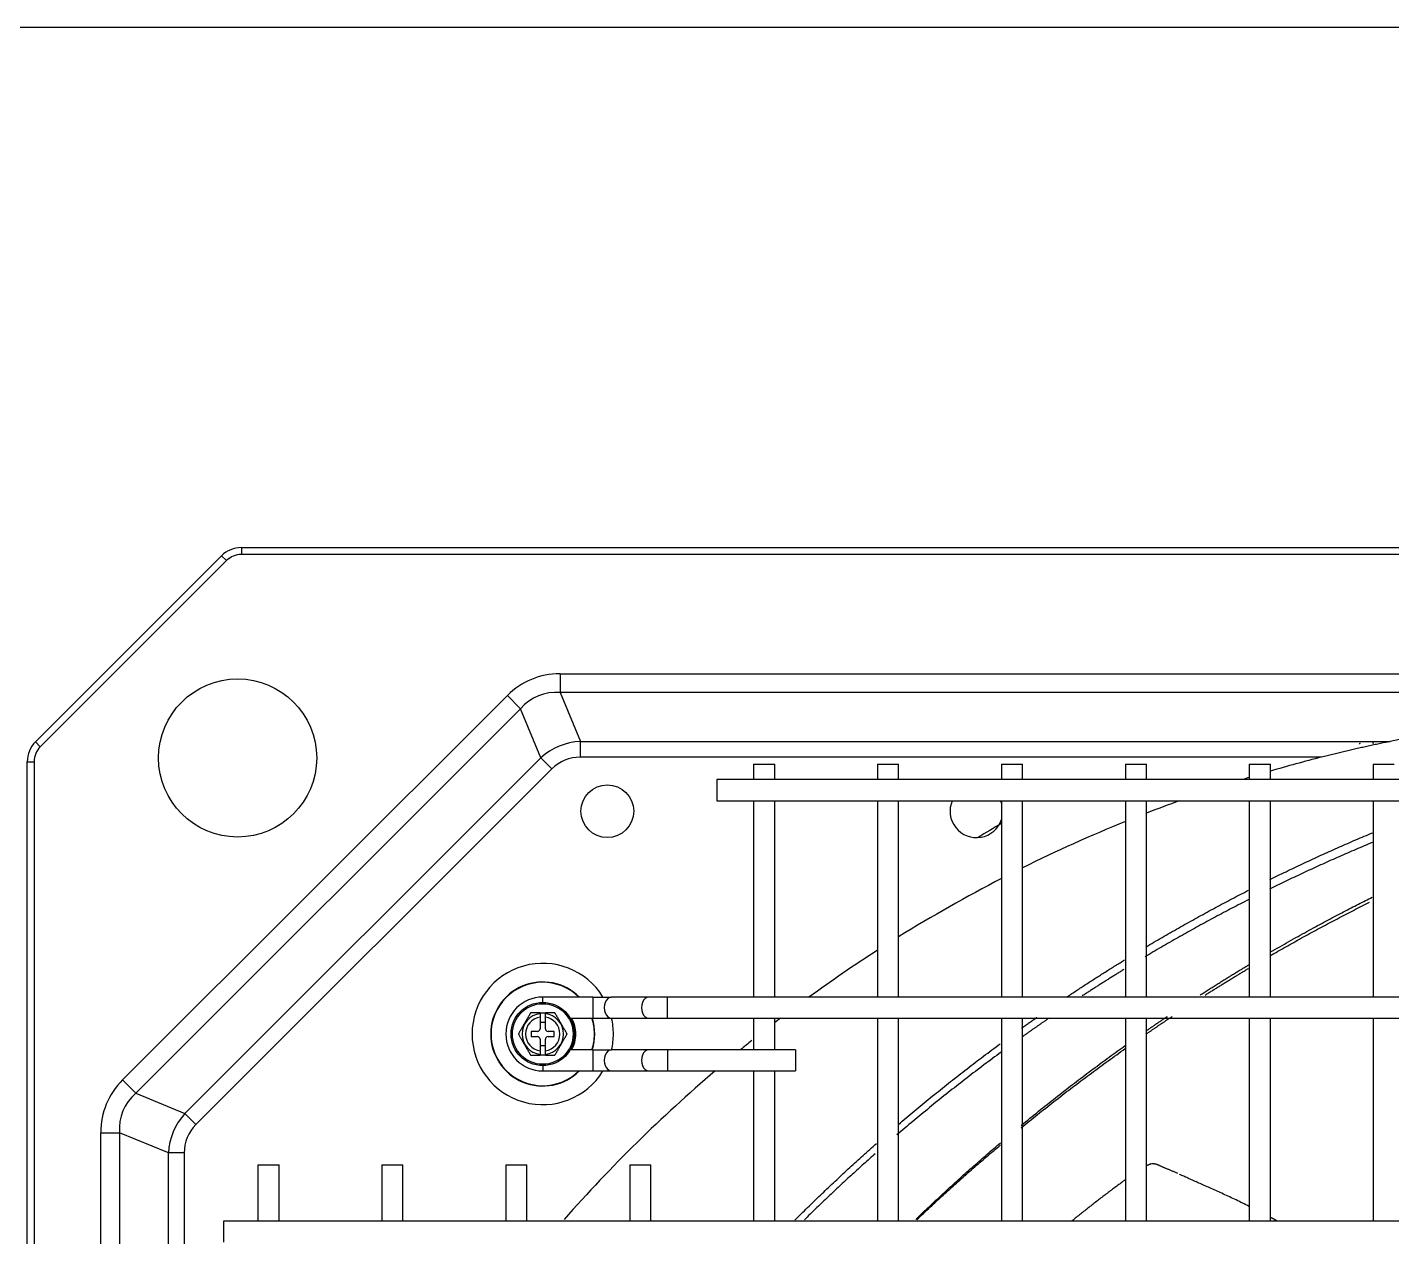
# Model space of a CAD drawing. Header units: millimetres. Extents: x 0 to 504600, y 0 to 118800.
# Drawn here: x 436684.2 to 436943, y 46309 to 46538.4 of the extents above; entities that cross this region are included whole.
import ezdxf

# ---------------------------------------------------------------- set-up
doc = ezdxf.new("R2010")
doc.units = ezdxf.units.MM
doc.header["$LTSCALE"] = 200
doc.layers.add('LG-AIRCON', color=240, linetype='Continuous')

# ---------------------------------------------------------------- blocks, each defined once
blk = doc.blocks.new('UXC')
at = {"layer": 'LG-AIRCON', "color": 0}
for p, q in [((-390.35, 762), (-390.35, 760.7)), ((-390.35, 762), (391.35, 762)), ((-429.4, 725.15), (-394.1, 760.45)), ((-393.18, 759.53), (-428.48, 724.23)), ((-394.1, 760.45), (-393.18, 759.53)), ((390.35, 760.7), (-390.35, 760.7)), ((-329.91, 738.07), (-329.91, 734.54)), ((-329.91, 738.07), (288.09, 738.07)), ((-412.87, 661.04), (-339.91, 733.93)), ((-339.91, 733.93), (-337.41, 731.43)), ((-329.91, 734.54), (-326.06, 725.23)), ((288.09, 734.54), (-329.91, 734.54)), ((-337.41, 731.43), (-410.37, 658.54)), ((-333.56, 722.13), (-337.41, 731.43)), ((-429.4, 725.15), (-428.48, 724.23)), ((-326.06, 722.26), (-326.06, 725.23)), ((-326.06, 725.23), (-172.5, 725.23)), ((-401.07, 654.68), (-333.56, 722.13)), ((-331.46, 720.03), (-333.56, 722.13)), ((-185.49, 722.26), (-326.06, 722.26)), ((-430.95, 40.6), (-430.95, 721.4)), ((-430.95, 721.4), (-429.65, 721.4)), ((-429.65, 721.4), (-429.65, 40.6)), ((-331.46, 720.03), (-398.97, 652.58)), ((-293.2, 720.91), (-293.2, 717.99)), ((-293.2, 720.91), (-289.2, 720.91)), ((-289.2, 717.99), (-289.2, 720.91)), ((-269.7, 720.91), (-269.7, 717.99)), ((-269.7, 720.91), (-265.7, 720.91)), ((-265.7, 717.99), (-265.7, 720.91)), ((-246.2, 720.91), (-246.2, 717.99)), ((-246.2, 720.91), (-242.2, 720.91)), ((-242.2, 717.99), (-242.2, 720.91)), ((-222.7, 720.91), (-222.7, 717.99)), ((-222.7, 720.91), (-218.7, 720.91)), ((-218.7, 717.99), (-218.7, 720.91)), ((-199.2, 720.91), (-199.2, 717.99)), ((-199.2, 720.91), (-195.2, 720.91)), ((-195.2, 717.99), (-195.2, 720.91)), ((-175.7, 720.91), (-175.7, 717.99)), ((-175.7, 720.91), (-171.7, 720.91)), ((258.31, 718), (-300.21, 718)), ((-300.21, 718), (-300.21, 716)), ((-300.21, 716), (-300.21, 714)), ((-300.21, 714), (258.31, 714)), ((-293.2, 714), (-293.2, 676.75)), ((-289.2, 676.75), (-289.2, 714)), ((-269.7, 714), (-269.7, 676.75)), ((-265.7, 676.75), (-265.7, 714)), ((-246.2, 714), (-246.2, 676.75)), ((-242.2, 676.75), (-242.2, 714)), ((-222.7, 714), (-222.7, 676.75)), ((-218.7, 676.75), (-218.7, 714)), ((-199.2, 714), (-199.2, 676.75)), ((-195.2, 676.75), (-195.2, 714)), ((-175.7, 714), (-175.7, 676.75)), ((-323.68, 676.75), (-333.2, 676.75)), ((-333.2, 675.75), (-333.2, 676.75)), ((-323.68, 676.75), (-320.14, 676.75)), ((-323.68, 676.75), (-323.68, 672.75)), ((-313.07, 676.75), (-320.14, 676.75)), ((-309.54, 676.75), (-313.07, 676.75)), ((267.64, 676.75), (-309.54, 676.75)), ((-309.54, 672.75), (-309.54, 676.75)), ((-333.7, 673.75), (-332.7, 673.75)), ((-333.7, 673.64), (-333.7, 672.96)), ((-333.7, 672.96), (-333.7, 670.75)), ((-332.7, 672.96), (-332.7, 673.64)), ((-332.7, 670.75), (-332.7, 672.96)), ((-335.4, 670.25), (-335.4, 669.25)), ((-334.2, 670.25), (-335.4, 670.25)), ((-332.7, 671.95), (-333.7, 671.95)), ((-331, 670.25), (-332.2, 670.25)), ((-331, 669.25), (-331, 670.25)), ((-328, 672.75), (-323.68, 672.75)), ((-323.68, 672.75), (-320.14, 672.75)), ((-320.14, 672.75), (-313.07, 672.75)), ((-313.07, 672.75), (-309.54, 672.75)), ((-309.54, 672.75), (267.64, 672.75)), ((-293.2, 672.74), (-293.2, 666.75)), ((-289.2, 666.75), (-289.2, 672.74)), ((-269.7, 672.74), (-269.7, 634.25)), ((-265.7, 634.25), (-265.7, 672.74)), ((-246.2, 672.74), (-246.2, 634.25)), ((-242.2, 634.25), (-242.2, 672.74)), ((-222.7, 672.74), (-222.7, 634.25)), ((-218.7, 634.25), (-218.7, 672.74)), ((-199.2, 672.74), (-199.2, 634.25)), ((-195.2, 634.25), (-195.2, 672.74)), ((-175.7, 672.74), (-175.7, 634.25)), ((-335.4, 669.25), (-334.2, 669.25)), ((-333.7, 668.75), (-333.7, 666.54)), ((-332.7, 666.54), (-332.7, 668.75)), ((-332.2, 669.25), (-331, 669.25)), ((-333.7, 667.55), (-332.7, 667.55)), ((-333.7, 666.54), (-333.7, 665.86)), ((-332.7, 665.75), (-333.7, 665.75)), ((-332.7, 665.86), (-332.7, 666.54)), ((-323.68, 666.75), (-328, 666.75)), ((-323.68, 666.75), (-320.14, 666.75)), ((-323.68, 666.75), (-323.68, 662.75)), ((-313.07, 666.75), (-320.14, 666.75)), ((-309.54, 666.75), (-313.07, 666.75)), ((-285.25, 666.75), (-309.54, 666.75)), ((-309.54, 666.75), (-309.54, 662.75)), ((-285.25, 666.75), (-285.25, 662.75)), ((-333.2, 663.75), (-333.2, 662.75)), ((-333.2, 662.75), (-323.68, 662.75)), ((-323.68, 662.75), (-320.14, 662.75)), ((-320.14, 662.75), (-313.07, 662.75)), ((-313.07, 662.75), (-309.54, 662.75)), ((-309.54, 662.75), (-285.25, 662.75)), ((-293.2, 662.74), (-293.2, 634.25)), ((-289.2, 634.25), (-289.2, 662.74)), ((-412.87, 661.04), (-410.37, 658.54)), ((-410.37, 658.54), (-401.07, 654.68)), ((-398.97, 652.58), (-401.07, 654.68)), ((-417.02, 651.03), (-413.48, 651.03)), ((-417.02, 111.03), (-417.02, 651.03)), ((-404.18, 647.18), (-413.48, 651.03)), ((-413.48, 651.03), (-413.48, 111.03)), ((-401.21, 647.18), (-404.18, 647.18)), ((-404.18, 114.89), (-404.18, 647.18)), ((-401.21, 647.18), (-401.21, 114.89)), ((-387.2, 644.91), (-387.2, 634.25)), ((-387.2, 644.91), (-383.2, 644.91)), ((-383.2, 634.25), (-383.2, 644.91)), ((-363.7, 644.91), (-363.7, 634.25)), ((-363.7, 644.91), (-359.7, 644.91)), ((-359.7, 634.25), (-359.7, 644.91)), ((-340.2, 644.91), (-340.2, 634.25)), ((-340.2, 644.91), (-336.2, 644.91)), ((-336.2, 634.25), (-336.2, 644.91)), ((-316.7, 644.91), (-316.7, 634.25)), ((-316.7, 644.91), (-312.7, 644.91)), ((-312.7, 634.25), (-312.7, 644.91)), ((351.81, 634.25), (-393.71, 634.25)), ((-393.71, 634.25), (-393.71, 632.25)), ((-393.71, 632.25), (-393.71, 630.25))]:
    blk.add_line(p, q, dxfattribs=at)
for points in [[(-172.5, 725.23), (-172.76, 725.18), (-173.02, 725.12), (-173.28, 725.07), (-173.54, 725.02), (-173.8, 724.96), (-174.05, 724.91), (-174.31, 724.85), (-174.57, 724.8), (-174.83, 724.74), (-175.09, 724.69), (-175.35, 724.63), (-175.61, 724.58), (-175.87, 724.52), (-176.12, 724.47), (-176.38, 724.41), (-176.64, 724.35), (-176.9, 724.3), (-177.16, 724.24), (-177.42, 724.18), (-177.68, 724.12), (-177.94, 724.06), (-178.2, 724.01), (-178.46, 723.95), (-178.72, 723.89), (-178.98, 723.83), (-179.24, 723.77), (-179.5, 723.71), (-179.76, 723.65), (-180.02, 723.59), (-180.28, 723.53), (-180.54, 723.47), (-180.8, 723.41), (-181.06, 723.34), (-181.32, 723.28), (-181.58, 723.22), (-181.84, 723.16), (-182.1, 723.1), (-182.36, 723.03), (-182.62, 722.97), (-182.88, 722.91), (-183.14, 722.84), (-183.41, 722.78), (-183.67, 722.72), (-183.93, 722.65), (-184.19, 722.59), (-184.45, 722.52), (-184.71, 722.46), (-184.97, 722.39), (-185.23, 722.33), (-185.49, 722.26)], [(-178.17, 724.83), (-178.17, 724.83), (-178.18, 724.83), (-178.18, 724.83), (-178.19, 724.83), (-178.19, 724.83), (-178.2, 724.83), (-178.2, 724.83), (-178.21, 724.82), (-178.21, 724.82), (-178.22, 724.82), (-178.22, 724.82), (-178.22, 724.82), (-178.23, 724.82), (-178.23, 724.82), (-178.24, 724.82), (-178.24, 724.82), (-178.25, 724.81), (-178.25, 724.81), (-178.26, 724.81), (-178.26, 724.81), (-178.27, 724.81), (-178.27, 724.81), (-178.28, 724.81), (-178.28, 724.81), (-178.29, 724.81), (-178.29, 724.81), (-178.29, 724.8), (-178.3, 724.8), (-178.3, 724.8), (-178.31, 724.8), (-178.31, 724.8), (-178.32, 724.8), (-178.32, 724.8), (-178.33, 724.8), (-178.33, 724.8), (-178.34, 724.8), (-178.34, 724.79), (-178.35, 724.79), (-178.35, 724.79), (-178.35, 724.79), (-178.36, 724.79), (-178.36, 724.79), (-178.37, 724.79), (-178.37, 724.79), (-178.38, 724.79), (-178.38, 724.78), (-178.39, 724.78), (-178.39, 724.78), (-178.4, 724.78), (-178.4, 724.78)], [(-175.77, 725.07), (-175.77, 725.06), (-175.77, 725.06), (-175.77, 725.05), (-175.77, 725.05), (-175.77, 725.05), (-175.77, 725.04), (-175.77, 725.04), (-175.77, 725.03), (-175.77, 725.03), (-175.76, 725.03), (-175.76, 725.02), (-175.76, 725.02), (-175.76, 725.01), (-175.76, 725.01), (-175.76, 725.01), (-175.76, 725), (-175.76, 725), (-175.76, 724.99), (-175.76, 724.99), (-175.76, 724.99), (-175.76, 724.98), (-175.75, 724.98), (-175.75, 724.98), (-175.75, 724.97), (-175.75, 724.97), (-175.75, 724.96), (-175.75, 724.96), (-175.75, 724.96), (-175.75, 724.95), (-175.75, 724.95), (-175.75, 724.94), (-175.75, 724.94), (-175.75, 724.94), (-175.74, 724.93), (-175.74, 724.93), (-175.74, 724.92), (-175.74, 724.92), (-175.74, 724.92), (-175.74, 724.91), (-175.74, 724.91), (-175.74, 724.9), (-175.74, 724.9), (-175.74, 724.9), (-175.74, 724.89), (-175.74, 724.89), (-175.73, 724.88), (-175.73, 724.88), (-175.73, 724.88), (-175.73, 724.87), (-175.73, 724.87)], [(-195.31, 699.04), (-194.93, 699.23), (-194.54, 699.42), (-194.16, 699.61), (-193.77, 699.8), (-193.39, 699.98), (-193, 700.17), (-192.61, 700.36), (-192.23, 700.54), (-191.84, 700.73), (-191.46, 700.92), (-191.07, 701.1), (-190.68, 701.28), (-190.3, 701.47), (-189.91, 701.65), (-189.52, 701.83), (-189.13, 702.02), (-188.74, 702.2), (-188.36, 702.38), (-187.97, 702.56), (-187.58, 702.74), (-187.19, 702.92), (-186.8, 703.1), (-186.41, 703.28), (-186.02, 703.46), (-185.63, 703.64), (-185.24, 703.81), (-184.85, 703.99), (-184.46, 704.17), (-184.07, 704.34), (-183.68, 704.52), (-183.29, 704.7), (-182.9, 704.87), (-182.5, 705.04), (-182.11, 705.22), (-181.72, 705.39), (-181.33, 705.56), (-180.94, 705.74), (-180.54, 705.91), (-180.15, 706.08), (-179.76, 706.25), (-179.36, 706.42), (-178.97, 706.59), (-178.58, 706.76), (-178.18, 706.93), (-177.79, 707.1), (-177.39, 707.26), (-177, 707.43), (-176.6, 707.6), (-176.21, 707.76), (-175.81, 707.93)], [(-175.85, 706.09), (-176.25, 705.92), (-176.64, 705.75), (-177.04, 705.59), (-177.43, 705.42), (-177.83, 705.25), (-178.22, 705.09), (-178.62, 704.92), (-179.01, 704.75), (-179.41, 704.58), (-179.8, 704.41), (-180.19, 704.24), (-180.59, 704.07), (-180.98, 703.9), (-181.37, 703.73), (-181.76, 703.55), (-182.16, 703.38), (-182.55, 703.21), (-182.94, 703.04), (-183.33, 702.86), (-183.73, 702.69), (-184.12, 702.51), (-184.51, 702.34), (-184.9, 702.16), (-185.29, 701.98), (-185.68, 701.81), (-186.07, 701.63), (-186.46, 701.45), (-186.85, 701.27), (-187.24, 701.09), (-187.63, 700.91), (-188.02, 700.73), (-188.41, 700.55), (-188.8, 700.37), (-189.18, 700.19), (-189.57, 700.01), (-189.96, 699.83), (-190.35, 699.64), (-190.74, 699.46), (-191.12, 699.28), (-191.51, 699.09), (-191.9, 698.91), (-192.28, 698.72), (-192.67, 698.53), (-193.06, 698.35), (-193.44, 698.16), (-193.83, 697.97), (-194.21, 697.79), (-194.6, 697.6), (-194.98, 697.41), (-195.37, 697.22)], [(-218.81, 686.25), (-218.43, 686.48), (-218.05, 686.71), (-217.66, 686.93), (-217.28, 687.16), (-216.89, 687.39), (-216.51, 687.61), (-216.12, 687.84), (-215.74, 688.06), (-215.35, 688.29), (-214.97, 688.51), (-214.58, 688.73), (-214.19, 688.95), (-213.81, 689.18), (-213.42, 689.4), (-213.03, 689.62), (-212.65, 689.84), (-212.26, 690.06), (-211.87, 690.28), (-211.48, 690.5), (-211.09, 690.72), (-210.71, 690.93), (-210.32, 691.15), (-209.93, 691.37), (-209.54, 691.58), (-209.15, 691.8), (-208.76, 692.01), (-208.37, 692.23), (-207.98, 692.44), (-207.59, 692.66), (-207.2, 692.87), (-206.81, 693.08), (-206.42, 693.29), (-206.02, 693.51), (-205.63, 693.72), (-205.24, 693.93), (-204.85, 694.14), (-204.46, 694.35), (-204.06, 694.55), (-203.67, 694.76), (-203.28, 694.97), (-202.88, 695.18), (-202.49, 695.38), (-202.1, 695.59), (-201.7, 695.8), (-201.31, 696), (-200.91, 696.21), (-200.52, 696.41), (-200.12, 696.61), (-199.73, 696.82), (-199.33, 697.02)], [(-199.3, 695.25), (-199.7, 695.05), (-200.1, 694.84), (-200.5, 694.64), (-200.9, 694.43), (-201.29, 694.23), (-201.69, 694.02), (-202.09, 693.81), (-202.49, 693.61), (-202.89, 693.4), (-203.28, 693.19), (-203.68, 692.98), (-204.08, 692.77), (-204.47, 692.56), (-204.87, 692.35), (-205.27, 692.14), (-205.66, 691.93), (-206.06, 691.71), (-206.45, 691.5), (-206.85, 691.29), (-207.24, 691.07), (-207.64, 690.86), (-208.03, 690.64), (-208.43, 690.43), (-208.82, 690.21), (-209.21, 690), (-209.61, 689.78), (-210, 689.56), (-210.39, 689.34), (-210.79, 689.12), (-211.18, 688.9), (-211.57, 688.68), (-211.96, 688.46), (-212.36, 688.24), (-212.75, 688.02), (-213.14, 687.8), (-213.53, 687.58), (-213.92, 687.35), (-214.31, 687.13), (-214.7, 686.9), (-215.09, 686.68), (-215.48, 686.45), (-215.87, 686.23), (-216.26, 686), (-216.65, 685.77), (-217.04, 685.55), (-217.42, 685.32), (-217.81, 685.09), (-218.2, 684.86), (-218.59, 684.63), (-218.98, 684.4)], [(-195.26, 684.59), (-194.89, 684.8), (-194.52, 685.02), (-194.14, 685.23), (-193.77, 685.44), (-193.4, 685.66), (-193.03, 685.87), (-192.65, 686.08), (-192.28, 686.29), (-191.91, 686.5), (-191.53, 686.71), (-191.16, 686.92), (-190.79, 687.13), (-190.41, 687.34), (-190.04, 687.55), (-189.66, 687.76), (-189.29, 687.96), (-188.91, 688.17), (-188.54, 688.38), (-188.16, 688.58), (-187.79, 688.79), (-187.41, 689), (-187.03, 689.2), (-186.66, 689.41), (-186.28, 689.61), (-185.9, 689.81), (-185.53, 690.02), (-185.15, 690.22), (-184.77, 690.42), (-184.39, 690.62), (-184.01, 690.82), (-183.63, 691.02), (-183.26, 691.23), (-182.88, 691.43), (-182.5, 691.62), (-182.12, 691.82), (-181.74, 692.02), (-181.36, 692.22), (-180.98, 692.42), (-180.6, 692.61), (-180.22, 692.81), (-179.83, 693.01), (-179.45, 693.2), (-179.07, 693.4), (-178.69, 693.59), (-178.31, 693.79), (-177.93, 693.98), (-177.54, 694.18), (-177.16, 694.37), (-176.78, 694.56), (-176.39, 694.75)], [(-195.25, 685.26), (-194.8, 685.52), (-194.34, 685.78), (-193.89, 686.04), (-193.44, 686.3), (-193, 686.56), (-192.56, 686.81), (-192.12, 687.06), (-191.68, 687.3), (-191.24, 687.55), (-190.81, 687.79), (-190.38, 688.03), (-189.96, 688.27), (-189.53, 688.5), (-189.11, 688.74), (-188.7, 688.97), (-188.28, 689.2), (-187.87, 689.42), (-187.46, 689.65), (-187.05, 689.87), (-186.65, 690.09), (-186.25, 690.31), (-185.85, 690.52), (-185.46, 690.73), (-185.07, 690.94), (-184.68, 691.15), (-184.29, 691.36), (-183.91, 691.56), (-183.53, 691.76), (-183.15, 691.96), (-182.77, 692.16), (-182.4, 692.36), (-182.03, 692.55), (-181.67, 692.74), (-181.31, 692.93), (-180.95, 693.12), (-180.59, 693.3), (-180.24, 693.49), (-179.88, 693.67), (-179.54, 693.85), (-179.19, 694.02), (-178.85, 694.2), (-178.51, 694.37), (-178.18, 694.54), (-177.84, 694.71), (-177.51, 694.88), (-177.19, 695.04), (-176.86, 695.2), (-176.54, 695.37), (-176.22, 695.52), (-175.91, 695.68)], [(-233.69, 676.85), (-233.48, 677), (-233.26, 677.14), (-233.05, 677.28), (-232.83, 677.43), (-232.62, 677.57), (-232.4, 677.71), (-232.19, 677.85), (-231.97, 678), (-231.76, 678.14), (-231.54, 678.28), (-231.32, 678.42), (-231.11, 678.56), (-230.89, 678.7), (-230.68, 678.85), (-230.46, 678.99), (-230.24, 679.13), (-230.03, 679.27), (-229.81, 679.41), (-229.6, 679.55), (-229.38, 679.69), (-229.16, 679.83), (-228.95, 679.97), (-228.73, 680.11), (-228.51, 680.25), (-228.3, 680.39), (-228.08, 680.53), (-227.86, 680.66), (-227.64, 680.8), (-227.43, 680.94), (-227.21, 681.08), (-226.99, 681.22), (-226.78, 681.36), (-226.56, 681.49), (-226.34, 681.63), (-226.12, 681.77), (-225.9, 681.91), (-225.69, 682.04), (-225.47, 682.18), (-225.25, 682.32), (-225.03, 682.45), (-224.81, 682.59), (-224.6, 682.73), (-224.38, 682.86), (-224.16, 683), (-223.94, 683.13), (-223.72, 683.27), (-223.5, 683.4), (-223.28, 683.54), (-223.07, 683.67), (-222.85, 683.81)], [(-222.97, 681.99), (-223.13, 681.89), (-223.29, 681.79), (-223.45, 681.69), (-223.61, 681.59), (-223.77, 681.5), (-223.92, 681.4), (-224.08, 681.3), (-224.24, 681.2), (-224.4, 681.1), (-224.56, 681), (-224.72, 680.91), (-224.88, 680.81), (-225.03, 680.71), (-225.19, 680.61), (-225.35, 680.51), (-225.51, 680.41), (-225.67, 680.31), (-225.83, 680.21), (-225.98, 680.11), (-226.14, 680.01), (-226.3, 679.91), (-226.46, 679.81), (-226.62, 679.71), (-226.78, 679.61), (-226.93, 679.51), (-227.09, 679.41), (-227.25, 679.31), (-227.41, 679.21), (-227.56, 679.11), (-227.72, 679.01), (-227.88, 678.91), (-228.04, 678.81), (-228.2, 678.71), (-228.35, 678.61), (-228.51, 678.51), (-228.67, 678.41), (-228.83, 678.31), (-228.98, 678.21), (-229.14, 678.1), (-229.3, 678), (-229.45, 677.9), (-229.61, 677.8), (-229.77, 677.7), (-229.93, 677.6), (-230.08, 677.49), (-230.24, 677.39), (-230.4, 677.29), (-230.55, 677.19), (-230.71, 677.09), (-230.87, 676.98)], [(-208.54, 677.15), (-208.35, 677.28), (-208.16, 677.4), (-207.97, 677.52), (-207.78, 677.64), (-207.58, 677.76), (-207.39, 677.88), (-207.2, 678.01), (-207.01, 678.13), (-206.82, 678.25), (-206.64, 678.36), (-206.45, 678.48), (-206.26, 678.6), (-206.07, 678.72), (-205.88, 678.84), (-205.7, 678.96), (-205.51, 679.07), (-205.32, 679.19), (-205.13, 679.31), (-204.95, 679.42), (-204.76, 679.54), (-204.58, 679.66), (-204.39, 679.77), (-204.21, 679.89), (-204.02, 680), (-203.84, 680.11), (-203.66, 680.23), (-203.47, 680.34), (-203.29, 680.45), (-203.11, 680.57), (-202.92, 680.68), (-202.74, 680.79), (-202.56, 680.9), (-202.38, 681.01), (-202.2, 681.12), (-202.02, 681.23), (-201.84, 681.34), (-201.66, 681.45), (-201.48, 681.56), (-201.3, 681.67), (-201.12, 681.78), (-200.94, 681.89), (-200.76, 682), (-200.58, 682.1), (-200.4, 682.21), (-200.23, 682.32), (-200.05, 682.43), (-199.87, 682.53), (-199.7, 682.64), (-199.52, 682.74), (-199.35, 682.85)], [(-207.56, 677.14), (-207.4, 677.24), (-207.23, 677.35), (-207.07, 677.45), (-206.91, 677.55), (-206.75, 677.66), (-206.58, 677.76), (-206.42, 677.86), (-206.26, 677.96), (-206.09, 678.07), (-205.93, 678.17), (-205.77, 678.27), (-205.6, 678.37), (-205.44, 678.47), (-205.28, 678.58), (-205.11, 678.68), (-204.95, 678.78), (-204.78, 678.88), (-204.62, 678.98), (-204.46, 679.08), (-204.29, 679.19), (-204.13, 679.29), (-203.97, 679.39), (-203.8, 679.49), (-203.64, 679.59), (-203.47, 679.69), (-203.31, 679.79), (-203.14, 679.89), (-202.98, 679.99), (-202.82, 680.09), (-202.65, 680.2), (-202.49, 680.3), (-202.32, 680.4), (-202.16, 680.5), (-201.99, 680.6), (-201.83, 680.7), (-201.66, 680.8), (-201.5, 680.9), (-201.33, 681), (-201.17, 681.1), (-201, 681.2), (-200.84, 681.29), (-200.67, 681.39), (-200.51, 681.49), (-200.34, 681.59), (-200.18, 681.69), (-200.01, 681.79), (-199.85, 681.89), (-199.68, 681.99), (-199.52, 682.09), (-199.35, 682.19)], [(-335.51, 673.75), (-335.52, 673.73), (-335.54, 673.7), (-335.57, 673.64), (-335.61, 673.57), (-335.65, 673.5), (-335.7, 673.42), (-335.74, 673.34), (-335.79, 673.25), (-335.84, 673.17), (-335.89, 673.08), (-335.94, 672.99), (-335.99, 672.91), (-336.04, 672.82), (-336.1, 672.73), (-336.15, 672.64), (-336.2, 672.55), (-336.25, 672.46), (-336.3, 672.37), (-336.35, 672.28), (-336.4, 672.2), (-336.46, 672.11), (-336.51, 672.02), (-336.56, 671.93), (-336.61, 671.84), (-336.66, 671.75), (-336.71, 671.66), (-336.77, 671.57), (-336.82, 671.48), (-336.87, 671.39), (-336.92, 671.3), (-336.97, 671.21), (-337.02, 671.12), (-337.08, 671.03), (-337.13, 670.94), (-337.18, 670.86), (-337.23, 670.77), (-337.28, 670.68), (-337.33, 670.59), (-337.38, 670.5), (-337.43, 670.41), (-337.48, 670.33), (-337.53, 670.24), (-337.58, 670.16), (-337.63, 670.08), (-337.67, 670), (-337.72, 669.92), (-337.75, 669.86), (-337.79, 669.8), (-337.81, 669.77), (-337.82, 669.75)], [(-333.7, 673.75), (-333.74, 673.75), (-333.78, 673.75), (-333.82, 673.75), (-333.86, 673.75), (-333.91, 673.75), (-333.95, 673.75), (-333.99, 673.75), (-334.03, 673.75), (-334.07, 673.75), (-334.11, 673.75), (-334.15, 673.75), (-334.2, 673.75), (-334.24, 673.75), (-334.28, 673.75), (-334.32, 673.75), (-334.36, 673.75), (-334.4, 673.75), (-334.44, 673.75), (-334.49, 673.75), (-334.53, 673.75), (-334.57, 673.75), (-334.61, 673.75), (-334.65, 673.75), (-334.69, 673.75), (-334.73, 673.75), (-334.77, 673.75), (-334.81, 673.75), (-334.85, 673.75), (-334.89, 673.75), (-334.93, 673.75), (-334.97, 673.75), (-335.01, 673.75), (-335.05, 673.75), (-335.09, 673.75), (-335.13, 673.75), (-335.17, 673.75), (-335.2, 673.75), (-335.24, 673.75), (-335.27, 673.75), (-335.31, 673.75), (-335.34, 673.75), (-335.37, 673.75), (-335.4, 673.75), (-335.42, 673.75), (-335.45, 673.75), (-335.47, 673.75), (-335.48, 673.75), (-335.5, 673.75), (-335.5, 673.75), (-335.51, 673.75)], [(-333.7, 673.75), (-333.7, 673.75), (-333.7, 673.75), (-333.7, 673.74), (-333.7, 673.74), (-333.7, 673.74), (-333.7, 673.74), (-333.7, 673.73), (-333.7, 673.73), (-333.7, 673.73), (-333.7, 673.73), (-333.7, 673.73), (-333.7, 673.72), (-333.7, 673.72), (-333.7, 673.72), (-333.7, 673.72), (-333.7, 673.71), (-333.7, 673.71), (-333.7, 673.71), (-333.7, 673.71), (-333.7, 673.71), (-333.7, 673.7), (-333.7, 673.7), (-333.7, 673.7), (-333.7, 673.7), (-333.7, 673.69), (-333.7, 673.69), (-333.7, 673.69), (-333.7, 673.69), (-333.7, 673.68), (-333.7, 673.68), (-333.7, 673.68), (-333.7, 673.68), (-333.7, 673.68), (-333.7, 673.67), (-333.7, 673.67), (-333.7, 673.67), (-333.7, 673.67), (-333.7, 673.66), (-333.7, 673.66), (-333.7, 673.66), (-333.7, 673.66), (-333.7, 673.66), (-333.7, 673.65), (-333.7, 673.65), (-333.7, 673.65), (-333.7, 673.65), (-333.7, 673.64), (-333.7, 673.64), (-333.7, 673.64), (-333.7, 673.64)], [(-330.89, 673.75), (-330.89, 673.75), (-330.9, 673.75), (-330.91, 673.75), (-330.93, 673.75), (-330.95, 673.75), (-330.97, 673.75), (-331, 673.75), (-331.03, 673.75), (-331.06, 673.75), (-331.09, 673.75), (-331.12, 673.75), (-331.16, 673.75), (-331.2, 673.75), (-331.23, 673.75), (-331.27, 673.75), (-331.31, 673.75), (-331.35, 673.75), (-331.39, 673.75), (-331.42, 673.75), (-331.46, 673.75), (-331.5, 673.75), (-331.55, 673.75), (-331.59, 673.75), (-331.63, 673.75), (-331.67, 673.75), (-331.71, 673.75), (-331.75, 673.75), (-331.79, 673.75), (-331.83, 673.75), (-331.87, 673.75), (-331.91, 673.75), (-331.95, 673.75), (-332, 673.75), (-332.04, 673.75), (-332.08, 673.75), (-332.12, 673.75), (-332.16, 673.75), (-332.2, 673.75), (-332.24, 673.75), (-332.28, 673.75), (-332.33, 673.75), (-332.37, 673.75), (-332.41, 673.75), (-332.45, 673.75), (-332.49, 673.75), (-332.53, 673.75), (-332.57, 673.75), (-332.61, 673.75), (-332.66, 673.75), (-332.7, 673.75)], [(-332.7, 673.64), (-332.7, 673.64), (-332.7, 673.64), (-332.7, 673.64), (-332.7, 673.65), (-332.7, 673.65), (-332.7, 673.65), (-332.7, 673.65), (-332.7, 673.65), (-332.7, 673.66), (-332.7, 673.66), (-332.7, 673.66), (-332.7, 673.66), (-332.7, 673.67), (-332.7, 673.67), (-332.7, 673.67), (-332.7, 673.67), (-332.7, 673.68), (-332.7, 673.68), (-332.7, 673.68), (-332.7, 673.68), (-332.7, 673.68), (-332.7, 673.69), (-332.7, 673.69), (-332.7, 673.69), (-332.7, 673.69), (-332.7, 673.7), (-332.7, 673.7), (-332.7, 673.7), (-332.7, 673.7), (-332.7, 673.7), (-332.7, 673.71), (-332.7, 673.71), (-332.7, 673.71), (-332.7, 673.71), (-332.7, 673.72), (-332.7, 673.72), (-332.7, 673.72), (-332.7, 673.72), (-332.7, 673.73), (-332.7, 673.73), (-332.7, 673.73), (-332.7, 673.73), (-332.7, 673.73), (-332.7, 673.74), (-332.7, 673.74), (-332.7, 673.74), (-332.7, 673.74), (-332.7, 673.75), (-332.7, 673.75), (-332.7, 673.75)], [(-328.58, 669.75), (-328.59, 669.77), (-328.61, 669.8), (-328.64, 669.86), (-328.68, 669.93), (-328.72, 670), (-328.77, 670.08), (-328.82, 670.16), (-328.86, 670.25), (-328.91, 670.33), (-328.96, 670.42), (-329.01, 670.51), (-329.07, 670.59), (-329.12, 670.68), (-329.17, 670.77), (-329.22, 670.86), (-329.27, 670.95), (-329.32, 671.04), (-329.37, 671.13), (-329.42, 671.22), (-329.48, 671.3), (-329.53, 671.39), (-329.58, 671.48), (-329.63, 671.57), (-329.68, 671.66), (-329.73, 671.75), (-329.79, 671.84), (-329.84, 671.93), (-329.89, 672.02), (-329.94, 672.11), (-329.99, 672.2), (-330.04, 672.29), (-330.1, 672.38), (-330.15, 672.47), (-330.2, 672.56), (-330.25, 672.64), (-330.3, 672.73), (-330.35, 672.82), (-330.4, 672.91), (-330.45, 673), (-330.5, 673.09), (-330.55, 673.17), (-330.6, 673.26), (-330.65, 673.34), (-330.7, 673.42), (-330.75, 673.5), (-330.79, 673.58), (-330.83, 673.64), (-330.86, 673.7), (-330.88, 673.73), (-330.89, 673.75)], [(-242.37, 670.86), (-242.31, 670.9), (-242.25, 670.94), (-242.19, 670.98), (-242.14, 671.02), (-242.08, 671.06), (-242.02, 671.11), (-241.97, 671.15), (-241.91, 671.19), (-241.85, 671.23), (-241.79, 671.27), (-241.74, 671.31), (-241.68, 671.35), (-241.62, 671.39), (-241.56, 671.43), (-241.51, 671.47), (-241.45, 671.51), (-241.39, 671.55), (-241.33, 671.59), (-241.28, 671.63), (-241.22, 671.68), (-241.16, 671.72), (-241.1, 671.76), (-241.05, 671.8), (-240.99, 671.84), (-240.93, 671.88), (-240.88, 671.92), (-240.82, 671.96), (-240.76, 672), (-240.7, 672.04), (-240.65, 672.08), (-240.59, 672.12), (-240.53, 672.16), (-240.47, 672.2), (-240.41, 672.24), (-240.36, 672.28), (-240.3, 672.32), (-240.24, 672.36), (-240.18, 672.41), (-240.13, 672.45), (-240.07, 672.49), (-240.01, 672.53), (-239.95, 672.57), (-239.9, 672.61), (-239.84, 672.65), (-239.78, 672.69), (-239.72, 672.73), (-239.67, 672.77), (-239.61, 672.81), (-239.55, 672.85), (-239.49, 672.89)], [(-237.18, 672.76), (-237.29, 672.69), (-237.39, 672.62), (-237.49, 672.55), (-237.59, 672.48), (-237.69, 672.41), (-237.79, 672.34), (-237.9, 672.27), (-238, 672.2), (-238.1, 672.13), (-238.2, 672.06), (-238.3, 671.99), (-238.4, 671.92), (-238.5, 671.85), (-238.61, 671.78), (-238.71, 671.71), (-238.81, 671.64), (-238.91, 671.57), (-239.01, 671.5), (-239.11, 671.43), (-239.21, 671.36), (-239.32, 671.29), (-239.42, 671.21), (-239.52, 671.14), (-239.62, 671.07), (-239.72, 671), (-239.82, 670.93), (-239.92, 670.86), (-240.02, 670.79), (-240.12, 670.72), (-240.23, 670.65), (-240.33, 670.58), (-240.43, 670.51), (-240.53, 670.44), (-240.63, 670.36), (-240.73, 670.29), (-240.83, 670.22), (-240.93, 670.15), (-241.03, 670.08), (-241.13, 670.01), (-241.23, 669.94), (-241.34, 669.87), (-241.44, 669.8), (-241.54, 669.72), (-241.64, 669.65), (-241.74, 669.58), (-241.84, 669.51), (-241.94, 669.44), (-242.04, 669.37), (-242.14, 669.3), (-242.24, 669.22)], [(-218.85, 670.29), (-218.76, 670.34), (-218.68, 670.4), (-218.6, 670.46), (-218.51, 670.52), (-218.43, 670.57), (-218.35, 670.63), (-218.26, 670.69), (-218.18, 670.75), (-218.1, 670.8), (-218.02, 670.86), (-217.93, 670.92), (-217.85, 670.97), (-217.77, 671.03), (-217.68, 671.09), (-217.6, 671.14), (-217.52, 671.2), (-217.44, 671.26), (-217.35, 671.31), (-217.27, 671.37), (-217.19, 671.43), (-217.11, 671.48), (-217.02, 671.54), (-216.94, 671.6), (-216.86, 671.65), (-216.78, 671.71), (-216.7, 671.76), (-216.61, 671.82), (-216.53, 671.88), (-216.45, 671.93), (-216.37, 671.99), (-216.28, 672.04), (-216.2, 672.1), (-216.12, 672.15), (-216.04, 672.21), (-215.96, 672.26), (-215.88, 672.32), (-215.79, 672.38), (-215.71, 672.43), (-215.63, 672.49), (-215.55, 672.54), (-215.47, 672.6), (-215.39, 672.65), (-215.31, 672.71), (-215.22, 672.76), (-215.14, 672.81), (-215.06, 672.87), (-214.98, 672.92), (-214.9, 672.98), (-214.82, 673.03), (-214.74, 673.09)], [(-218.84, 669.7), (-218.74, 669.76), (-218.64, 669.83), (-218.54, 669.9), (-218.44, 669.97), (-218.34, 670.04), (-218.24, 670.11), (-218.14, 670.18), (-218.04, 670.25), (-217.94, 670.31), (-217.84, 670.38), (-217.74, 670.45), (-217.64, 670.52), (-217.54, 670.59), (-217.44, 670.66), (-217.34, 670.72), (-217.24, 670.79), (-217.14, 670.86), (-217.04, 670.93), (-216.93, 671), (-216.83, 671.07), (-216.73, 671.13), (-216.63, 671.2), (-216.53, 671.27), (-216.43, 671.34), (-216.33, 671.41), (-216.23, 671.47), (-216.13, 671.54), (-216.03, 671.61), (-215.93, 671.68), (-215.83, 671.74), (-215.73, 671.81), (-215.63, 671.88), (-215.53, 671.95), (-215.42, 672.02), (-215.32, 672.08), (-215.22, 672.15), (-215.12, 672.22), (-215.02, 672.29), (-214.92, 672.35), (-214.82, 672.42), (-214.72, 672.49), (-214.62, 672.56), (-214.52, 672.62), (-214.41, 672.69), (-214.31, 672.76), (-214.21, 672.83), (-214.11, 672.89), (-214.01, 672.96), (-213.91, 673.03), (-213.81, 673.09)], [(-337.82, 669.75), (-337.81, 669.73), (-337.79, 669.7), (-337.75, 669.64), (-337.72, 669.57), (-337.67, 669.5), (-337.63, 669.42), (-337.58, 669.34), (-337.53, 669.25), (-337.48, 669.17), (-337.43, 669.08), (-337.38, 668.99), (-337.33, 668.91), (-337.28, 668.82), (-337.23, 668.73), (-337.18, 668.64), (-337.13, 668.55), (-337.07, 668.46), (-337.02, 668.37), (-336.97, 668.28), (-336.92, 668.2), (-336.87, 668.11), (-336.82, 668.02), (-336.76, 667.93), (-336.71, 667.84), (-336.66, 667.75), (-336.61, 667.66), (-336.56, 667.57), (-336.51, 667.48), (-336.45, 667.39), (-336.4, 667.3), (-336.35, 667.21), (-336.3, 667.12), (-336.25, 667.03), (-336.2, 666.94), (-336.15, 666.86), (-336.09, 666.77), (-336.04, 666.68), (-335.99, 666.59), (-335.94, 666.5), (-335.89, 666.41), (-335.84, 666.33), (-335.79, 666.24), (-335.74, 666.16), (-335.7, 666.08), (-335.65, 666), (-335.61, 665.92), (-335.57, 665.86), (-335.54, 665.8), (-335.52, 665.77), (-335.51, 665.75)], [(-330.89, 665.75), (-330.88, 665.77), (-330.86, 665.8), (-330.83, 665.86), (-330.79, 665.93), (-330.74, 666), (-330.7, 666.08), (-330.65, 666.16), (-330.6, 666.25), (-330.55, 666.33), (-330.5, 666.42), (-330.45, 666.51), (-330.4, 666.59), (-330.35, 666.68), (-330.3, 666.77), (-330.25, 666.86), (-330.2, 666.95), (-330.15, 667.04), (-330.09, 667.13), (-330.04, 667.22), (-329.99, 667.3), (-329.94, 667.39), (-329.89, 667.48), (-329.84, 667.57), (-329.78, 667.66), (-329.73, 667.75), (-329.68, 667.84), (-329.63, 667.93), (-329.58, 668.02), (-329.53, 668.11), (-329.47, 668.2), (-329.42, 668.29), (-329.37, 668.38), (-329.32, 668.47), (-329.27, 668.56), (-329.22, 668.64), (-329.17, 668.73), (-329.11, 668.82), (-329.06, 668.91), (-329.01, 669), (-328.96, 669.09), (-328.91, 669.17), (-328.86, 669.26), (-328.81, 669.34), (-328.77, 669.42), (-328.72, 669.5), (-328.68, 669.58), (-328.64, 669.64), (-328.61, 669.7), (-328.59, 669.73), (-328.58, 669.75)], [(-265.76, 652.57), (-265.38, 652.89), (-265.01, 653.21), (-264.63, 653.53), (-264.25, 653.85), (-263.88, 654.17), (-263.5, 654.49), (-263.12, 654.8), (-262.74, 655.12), (-262.36, 655.43), (-261.99, 655.75), (-261.61, 656.06), (-261.23, 656.38), (-260.84, 656.69), (-260.46, 657), (-260.08, 657.32), (-259.7, 657.63), (-259.32, 657.94), (-258.93, 658.25), (-258.55, 658.56), (-258.17, 658.87), (-257.78, 659.18), (-257.4, 659.49), (-257.01, 659.8), (-256.63, 660.1), (-256.24, 660.41), (-255.85, 660.72), (-255.47, 661.02), (-255.08, 661.33), (-254.69, 661.63), (-254.3, 661.94), (-253.91, 662.24), (-253.52, 662.54), (-253.14, 662.85), (-252.74, 663.15), (-252.35, 663.45), (-251.96, 663.75), (-251.57, 664.05), (-251.18, 664.35), (-250.79, 664.65), (-250.39, 664.95), (-250, 665.25), (-249.61, 665.55), (-249.21, 665.84), (-248.82, 666.14), (-248.42, 666.44), (-248.03, 666.73), (-247.63, 667.03), (-247.23, 667.32), (-246.84, 667.61), (-246.44, 667.91)], [(-335.51, 665.75), (-335.5, 665.75), (-335.5, 665.75), (-335.48, 665.75), (-335.47, 665.75), (-335.45, 665.75), (-335.42, 665.75), (-335.4, 665.75), (-335.37, 665.75), (-335.34, 665.75), (-335.3, 665.75), (-335.27, 665.75), (-335.24, 665.75), (-335.2, 665.75), (-335.16, 665.75), (-335.13, 665.75), (-335.09, 665.75), (-335.05, 665.75), (-335.01, 665.75), (-334.97, 665.75), (-334.93, 665.75), (-334.89, 665.75), (-334.85, 665.75), (-334.81, 665.75), (-334.77, 665.75), (-334.73, 665.75), (-334.69, 665.75), (-334.65, 665.75), (-334.61, 665.75), (-334.56, 665.75), (-334.52, 665.75), (-334.48, 665.75), (-334.44, 665.75), (-334.4, 665.75), (-334.36, 665.75), (-334.32, 665.75), (-334.28, 665.75), (-334.24, 665.75), (-334.19, 665.75), (-334.15, 665.75), (-334.11, 665.75), (-334.07, 665.75), (-334.03, 665.75), (-333.99, 665.75), (-333.95, 665.75), (-333.9, 665.75), (-333.86, 665.75), (-333.82, 665.75), (-333.78, 665.75), (-333.74, 665.75), (-333.7, 665.75)], [(-333.7, 665.86), (-333.7, 665.86), (-333.7, 665.86), (-333.7, 665.86), (-333.7, 665.85), (-333.7, 665.85), (-333.7, 665.85), (-333.7, 665.85), (-333.7, 665.85), (-333.7, 665.84), (-333.7, 665.84), (-333.7, 665.84), (-333.7, 665.84), (-333.7, 665.83), (-333.7, 665.83), (-333.7, 665.83), (-333.7, 665.83), (-333.7, 665.82), (-333.7, 665.82), (-333.7, 665.82), (-333.7, 665.82), (-333.7, 665.82), (-333.7, 665.81), (-333.7, 665.81), (-333.7, 665.81), (-333.7, 665.81), (-333.7, 665.8), (-333.7, 665.8), (-333.7, 665.8), (-333.7, 665.8), (-333.7, 665.8), (-333.7, 665.79), (-333.7, 665.79), (-333.7, 665.79), (-333.7, 665.79), (-333.7, 665.78), (-333.7, 665.78), (-333.7, 665.78), (-333.7, 665.78), (-333.7, 665.77), (-333.7, 665.77), (-333.7, 665.77), (-333.7, 665.77), (-333.7, 665.77), (-333.7, 665.76), (-333.7, 665.76), (-333.7, 665.76), (-333.7, 665.76), (-333.7, 665.75), (-333.7, 665.75), (-333.7, 665.75)], [(-332.7, 665.75), (-332.7, 665.75), (-332.7, 665.75), (-332.7, 665.76), (-332.7, 665.76), (-332.7, 665.76), (-332.7, 665.76), (-332.7, 665.77), (-332.7, 665.77), (-332.7, 665.77), (-332.7, 665.77), (-332.7, 665.77), (-332.7, 665.78), (-332.7, 665.78), (-332.7, 665.78), (-332.7, 665.78), (-332.7, 665.79), (-332.7, 665.79), (-332.7, 665.79), (-332.7, 665.79), (-332.7, 665.8), (-332.7, 665.8), (-332.7, 665.8), (-332.7, 665.8), (-332.7, 665.8), (-332.7, 665.81), (-332.7, 665.81), (-332.7, 665.81), (-332.7, 665.81), (-332.7, 665.82), (-332.7, 665.82), (-332.7, 665.82), (-332.7, 665.82), (-332.7, 665.82), (-332.7, 665.83), (-332.7, 665.83), (-332.7, 665.83), (-332.7, 665.83), (-332.7, 665.84), (-332.7, 665.84), (-332.7, 665.84), (-332.7, 665.84), (-332.7, 665.85), (-332.7, 665.85), (-332.7, 665.85), (-332.7, 665.85), (-332.7, 665.85), (-332.7, 665.86), (-332.7, 665.86), (-332.7, 665.86), (-332.7, 665.86)], [(-332.7, 665.75), (-332.66, 665.75), (-332.61, 665.75), (-332.57, 665.75), (-332.53, 665.75), (-332.49, 665.75), (-332.45, 665.75), (-332.41, 665.75), (-332.37, 665.75), (-332.32, 665.75), (-332.28, 665.75), (-332.24, 665.75), (-332.2, 665.75), (-332.16, 665.75), (-332.12, 665.75), (-332.07, 665.75), (-332.03, 665.75), (-331.99, 665.75), (-331.95, 665.75), (-331.91, 665.75), (-331.87, 665.75), (-331.83, 665.75), (-331.79, 665.75), (-331.74, 665.75), (-331.7, 665.75), (-331.66, 665.75), (-331.62, 665.75), (-331.58, 665.75), (-331.54, 665.75), (-331.5, 665.75), (-331.46, 665.75), (-331.42, 665.75), (-331.38, 665.75), (-331.34, 665.75), (-331.31, 665.75), (-331.27, 665.75), (-331.23, 665.75), (-331.19, 665.75), (-331.16, 665.75), (-331.12, 665.75), (-331.09, 665.75), (-331.06, 665.75), (-331.03, 665.75), (-331, 665.75), (-330.97, 665.75), (-330.95, 665.75), (-330.93, 665.75), (-330.91, 665.75), (-330.9, 665.75), (-330.89, 665.75), (-330.89, 665.75)], [(-246.28, 666.3), (-246.69, 666), (-247.1, 665.7), (-247.5, 665.4), (-247.91, 665.1), (-248.31, 664.79), (-248.72, 664.49), (-249.12, 664.19), (-249.53, 663.88), (-249.93, 663.58), (-250.33, 663.28), (-250.73, 662.97), (-251.14, 662.66), (-251.54, 662.36), (-251.94, 662.05), (-252.34, 661.74), (-252.74, 661.43), (-253.14, 661.12), (-253.54, 660.81), (-253.94, 660.5), (-254.34, 660.19), (-254.73, 659.88), (-255.13, 659.57), (-255.53, 659.26), (-255.92, 658.94), (-256.32, 658.63), (-256.72, 658.32), (-257.11, 658), (-257.5, 657.68), (-257.9, 657.37), (-258.29, 657.05), (-258.69, 656.73), (-259.08, 656.42), (-259.47, 656.1), (-259.86, 655.78), (-260.25, 655.46), (-260.64, 655.14), (-261.03, 654.82), (-261.42, 654.5), (-261.81, 654.18), (-262.2, 653.85), (-262.59, 653.53), (-262.98, 653.21), (-263.36, 652.88), (-263.75, 652.56), (-264.14, 652.23), (-264.52, 651.91), (-264.91, 651.58), (-265.29, 651.25), (-265.67, 650.93), (-266.06, 650.6)], [(-242.46, 652.41), (-242.05, 652.75), (-241.64, 653.09), (-241.23, 653.43), (-240.82, 653.76), (-240.41, 654.1), (-240, 654.43), (-239.59, 654.76), (-239.19, 655.09), (-238.78, 655.41), (-238.37, 655.74), (-237.97, 656.06), (-237.56, 656.38), (-237.16, 656.71), (-236.76, 657.02), (-236.36, 657.34), (-235.95, 657.66), (-235.55, 657.97), (-235.15, 658.29), (-234.75, 658.6), (-234.35, 658.91), (-233.96, 659.22), (-233.56, 659.53), (-233.16, 659.83), (-232.76, 660.14), (-232.37, 660.44), (-231.97, 660.74), (-231.58, 661.04), (-231.19, 661.34), (-230.8, 661.64), (-230.4, 661.93), (-230.01, 662.23), (-229.62, 662.52), (-229.23, 662.81), (-228.85, 663.1), (-228.46, 663.39), (-228.07, 663.68), (-227.69, 663.96), (-227.3, 664.25), (-226.92, 664.53), (-226.53, 664.81), (-226.15, 665.09), (-225.77, 665.37), (-225.39, 665.65), (-225.01, 665.92), (-224.63, 666.2), (-224.25, 666.47), (-223.87, 666.74), (-223.49, 667.02), (-223.12, 667.28), (-222.74, 667.55)], [(-242.46, 651.98), (-242.07, 652.29), (-241.69, 652.6), (-241.3, 652.91), (-240.92, 653.23), (-240.53, 653.54), (-240.14, 653.85), (-239.76, 654.16), (-239.37, 654.47), (-238.98, 654.78), (-238.59, 655.09), (-238.21, 655.39), (-237.82, 655.7), (-237.43, 656.01), (-237.04, 656.32), (-236.65, 656.62), (-236.26, 656.93), (-235.87, 657.23), (-235.48, 657.54), (-235.08, 657.84), (-234.69, 658.14), (-234.3, 658.45), (-233.91, 658.75), (-233.51, 659.05), (-233.12, 659.35), (-232.72, 659.65), (-232.33, 659.95), (-231.93, 660.25), (-231.54, 660.55), (-231.14, 660.85), (-230.75, 661.14), (-230.35, 661.44), (-229.95, 661.74), (-229.55, 662.03), (-229.16, 662.33), (-228.76, 662.62), (-228.36, 662.92), (-227.96, 663.21), (-227.56, 663.51), (-227.16, 663.8), (-226.76, 664.09), (-226.36, 664.38), (-225.96, 664.67), (-225.55, 664.96), (-225.15, 665.25), (-224.75, 665.54), (-224.35, 665.83), (-223.94, 666.12), (-223.54, 666.41), (-223.14, 666.7), (-222.73, 666.98)], [(-285.4, 634.42), (-285.1, 634.73), (-284.8, 635.03), (-284.49, 635.33), (-284.19, 635.63), (-283.89, 635.93), (-283.58, 636.23), (-283.28, 636.52), (-282.98, 636.82), (-282.67, 637.12), (-282.37, 637.42), (-282.06, 637.72), (-281.76, 638.01), (-281.45, 638.31), (-281.14, 638.6), (-280.84, 638.9), (-280.53, 639.19), (-280.22, 639.49), (-279.92, 639.78), (-279.61, 640.08), (-279.3, 640.37), (-278.99, 640.66), (-278.68, 640.96), (-278.37, 641.25), (-278.06, 641.54), (-277.75, 641.83), (-277.44, 642.12), (-277.13, 642.41), (-276.82, 642.7), (-276.51, 642.99), (-276.2, 643.28), (-275.89, 643.57), (-275.57, 643.86), (-275.26, 644.15), (-274.95, 644.44), (-274.63, 644.72), (-274.32, 645.01), (-274.01, 645.3), (-273.69, 645.58), (-273.38, 645.87), (-273.06, 646.15), (-272.75, 646.44), (-272.43, 646.72), (-272.11, 647.01), (-271.8, 647.29), (-271.48, 647.58), (-271.16, 647.86), (-270.85, 648.14), (-270.53, 648.42), (-270.21, 648.7), (-269.89, 648.99)], [(-270.13, 647.05), (-270.41, 646.81), (-270.68, 646.56), (-270.96, 646.32), (-271.23, 646.08), (-271.51, 645.83), (-271.78, 645.59), (-272.05, 645.34), (-272.33, 645.1), (-272.6, 644.85), (-272.87, 644.6), (-273.14, 644.36), (-273.41, 644.11), (-273.69, 643.87), (-273.96, 643.62), (-274.23, 643.37), (-274.5, 643.12), (-274.77, 642.87), (-275.04, 642.63), (-275.31, 642.38), (-275.58, 642.13), (-275.85, 641.88), (-276.12, 641.63), (-276.39, 641.38), (-276.66, 641.13), (-276.93, 640.88), (-277.19, 640.63), (-277.46, 640.38), (-277.73, 640.13), (-278, 639.88), (-278.26, 639.62), (-278.53, 639.37), (-278.8, 639.12), (-279.06, 638.87), (-279.33, 638.61), (-279.6, 638.36), (-279.86, 638.11), (-280.13, 637.85), (-280.39, 637.6), (-280.66, 637.34), (-280.92, 637.09), (-281.19, 636.83), (-281.45, 636.58), (-281.71, 636.32), (-281.98, 636.07), (-282.24, 635.81), (-282.5, 635.55), (-282.77, 635.3), (-283.03, 635.04), (-283.29, 634.78), (-283.55, 634.52)], [(-262.47, 634.56), (-262.15, 634.88), (-261.82, 635.19), (-261.49, 635.51), (-261.16, 635.82), (-260.84, 636.13), (-260.51, 636.44), (-260.19, 636.75), (-259.86, 637.06), (-259.53, 637.36), (-259.21, 637.67), (-258.88, 637.97), (-258.56, 638.28), (-258.23, 638.58), (-257.91, 638.88), (-257.58, 639.18), (-257.26, 639.48), (-256.94, 639.78), (-256.61, 640.08), (-256.29, 640.38), (-255.97, 640.67), (-255.64, 640.97), (-255.32, 641.26), (-255, 641.56), (-254.68, 641.85), (-254.35, 642.14), (-254.03, 642.43), (-253.71, 642.72), (-253.39, 643.01), (-253.07, 643.3), (-252.75, 643.58), (-252.43, 643.87), (-252.11, 644.15), (-251.79, 644.44), (-251.47, 644.72), (-251.15, 645), (-250.83, 645.28), (-250.51, 645.56), (-250.19, 645.84), (-249.88, 646.12), (-249.56, 646.4), (-249.24, 646.67), (-248.92, 646.95), (-248.61, 647.22), (-248.29, 647.5), (-247.97, 647.77), (-247.66, 648.04), (-247.34, 648.31), (-247.03, 648.58), (-246.71, 648.85), (-246.4, 649.12)], [(-262.23, 634.56), (-261.93, 634.85), (-261.62, 635.14), (-261.31, 635.43), (-261, 635.72), (-260.69, 636.01), (-260.38, 636.31), (-260.07, 636.6), (-259.76, 636.89), (-259.44, 637.17), (-259.13, 637.46), (-258.82, 637.75), (-258.51, 638.04), (-258.2, 638.33), (-257.88, 638.62), (-257.57, 638.9), (-257.26, 639.19), (-256.94, 639.48), (-256.63, 639.76), (-256.31, 640.05), (-256, 640.33), (-255.68, 640.62), (-255.37, 640.9), (-255.05, 641.19), (-254.73, 641.47), (-254.42, 641.76), (-254.1, 642.04), (-253.78, 642.32), (-253.46, 642.6), (-253.15, 642.89), (-252.83, 643.17), (-252.51, 643.45), (-252.19, 643.73), (-251.87, 644.01), (-251.55, 644.29), (-251.23, 644.57), (-250.91, 644.85), (-250.59, 645.13), (-250.27, 645.41), (-249.94, 645.68), (-249.62, 645.96), (-249.3, 646.24), (-248.98, 646.52), (-248.65, 646.79), (-248.33, 647.07), (-248.01, 647.34), (-247.68, 647.62), (-247.36, 647.89), (-247.04, 648.17), (-246.71, 648.44), (-246.39, 648.72)], [(-217.84, 645.1), (-217.86, 645.1), (-217.88, 645.09), (-217.9, 645.08), (-217.91, 645.08), (-217.93, 645.07), (-217.95, 645.06), (-217.97, 645.05), (-217.99, 645.05), (-218, 645.04), (-218.02, 645.03), (-218.04, 645.02), (-218.06, 645.02), (-218.08, 645.01), (-218.1, 645), (-218.11, 644.99), (-218.13, 644.99), (-218.15, 644.98), (-218.17, 644.97), (-218.19, 644.97), (-218.2, 644.96), (-218.22, 644.95), (-218.24, 644.94), (-218.26, 644.94), (-218.27, 644.93), (-218.29, 644.92), (-218.31, 644.91), (-218.33, 644.91), (-218.35, 644.9), (-218.36, 644.89), (-218.38, 644.88), (-218.4, 644.87), (-218.42, 644.87), (-218.43, 644.86), (-218.45, 644.85), (-218.47, 644.84), (-218.49, 644.84), (-218.51, 644.83), (-218.52, 644.82), (-218.54, 644.81), (-218.56, 644.81), (-218.58, 644.8), (-218.59, 644.79), (-218.61, 644.78), (-218.63, 644.77), (-218.65, 644.77), (-218.66, 644.76), (-218.68, 644.75), (-218.7, 644.74), (-218.72, 644.73), (-218.73, 644.73)], [(-212.74, 643.26), (-212.89, 643.33), (-213.03, 643.39), (-213.17, 643.46), (-213.31, 643.52), (-213.45, 643.58), (-213.58, 643.64), (-213.72, 643.7), (-213.85, 643.76), (-213.98, 643.81), (-214.1, 643.87), (-214.23, 643.92), (-214.35, 643.97), (-214.48, 644.02), (-214.6, 644.07), (-214.71, 644.12), (-214.83, 644.17), (-214.94, 644.22), (-215.05, 644.26), (-215.16, 644.31), (-215.27, 644.35), (-215.37, 644.39), (-215.47, 644.44), (-215.56, 644.48), (-215.66, 644.52), (-215.75, 644.56), (-215.83, 644.6), (-215.92, 644.64), (-216, 644.68), (-216.08, 644.72), (-216.16, 644.76), (-216.24, 644.8), (-216.31, 644.83), (-216.39, 644.87), (-216.46, 644.9), (-216.54, 644.93), (-216.61, 644.96), (-216.69, 644.98), (-216.77, 645), (-216.84, 645.03), (-216.92, 645.05), (-217, 645.06), (-217.08, 645.08), (-217.16, 645.09), (-217.24, 645.1), (-217.32, 645.11), (-217.4, 645.12), (-217.47, 645.13), (-217.55, 645.13), (-217.63, 645.13), (-217.71, 645.13)], [(-222.69, 642.12), (-222.9, 641.97), (-223.1, 641.81), (-223.31, 641.66), (-223.51, 641.51), (-223.72, 641.35), (-223.92, 641.2), (-224.13, 641.05), (-224.33, 640.9), (-224.54, 640.74), (-224.75, 640.59), (-224.95, 640.44), (-225.16, 640.29), (-225.36, 640.13), (-225.57, 639.98), (-225.77, 639.83), (-225.98, 639.67), (-226.18, 639.52), (-226.38, 639.36), (-226.59, 639.21), (-226.79, 639.05), (-226.99, 638.9), (-227.2, 638.74), (-227.4, 638.59), (-227.6, 638.43), (-227.8, 638.28), (-228.01, 638.12), (-228.21, 637.96), (-228.41, 637.8), (-228.61, 637.65), (-228.81, 637.49), (-229.01, 637.33), (-229.21, 637.17), (-229.42, 637.02), (-229.62, 636.86), (-229.82, 636.7), (-230.02, 636.54), (-230.22, 636.38), (-230.42, 636.22), (-230.62, 636.06), (-230.82, 635.9), (-231.02, 635.74), (-231.22, 635.58), (-231.42, 635.43), (-231.62, 635.27), (-231.82, 635.11), (-232.02, 634.95), (-232.22, 634.79), (-232.42, 634.62), (-232.62, 634.46), (-232.82, 634.3)], [(-199.2, 637.05), (-199.52, 637.21), (-199.84, 637.36), (-200.15, 637.52), (-200.46, 637.67), (-200.78, 637.82), (-201.09, 637.97), (-201.4, 638.12), (-201.7, 638.27), (-202.01, 638.41), (-202.32, 638.56), (-202.62, 638.7), (-202.92, 638.84), (-203.23, 638.98), (-203.53, 639.12), (-203.83, 639.26), (-204.12, 639.4), (-204.41, 639.53), (-204.7, 639.66), (-204.99, 639.79), (-205.27, 639.92), (-205.56, 640.05), (-205.84, 640.18), (-206.13, 640.31), (-206.41, 640.43), (-206.68, 640.56), (-206.95, 640.68), (-207.21, 640.79), (-207.47, 640.91), (-207.74, 641.03), (-208, 641.15), (-208.27, 641.26), (-208.52, 641.38), (-208.76, 641.48), (-209, 641.59), (-209.23, 641.69), (-209.48, 641.8), (-209.73, 641.91), (-209.97, 642.02), (-210.19, 642.12), (-210.39, 642.21), (-210.6, 642.3), (-210.83, 642.4), (-211.06, 642.51), (-211.27, 642.6), (-211.46, 642.69), (-211.64, 642.77), (-211.83, 642.85), (-212.03, 642.94), (-212.23, 643.03), (-212.42, 643.12)], [(-193.88, 634.25), (-193.9, 634.27), (-193.93, 634.28), (-193.96, 634.3), (-193.98, 634.31), (-194.01, 634.33), (-194.04, 634.34), (-194.06, 634.35), (-194.09, 634.37), (-194.12, 634.38), (-194.14, 634.4), (-194.17, 634.41), (-194.2, 634.43), (-194.22, 634.44), (-194.25, 634.46), (-194.27, 634.47), (-194.3, 634.49), (-194.33, 634.5), (-194.35, 634.51), (-194.38, 634.53), (-194.41, 634.54), (-194.43, 634.56), (-194.46, 634.57), (-194.49, 634.59), (-194.51, 634.6), (-194.54, 634.62), (-194.57, 634.63), (-194.59, 634.64), (-194.62, 634.66), (-194.64, 634.67), (-194.67, 634.69), (-194.7, 634.7), (-194.72, 634.72), (-194.75, 634.73), (-194.78, 634.74), (-194.8, 634.76), (-194.83, 634.77), (-194.85, 634.79), (-194.88, 634.8), (-194.91, 634.82), (-194.93, 634.83), (-194.96, 634.84), (-194.99, 634.86), (-195.01, 634.87), (-195.04, 634.89), (-195.07, 634.9), (-195.09, 634.92), (-195.12, 634.93), (-195.14, 634.94), (-195.17, 634.96), (-195.2, 634.97)]]:
    blk.add_lwpolyline(points, dxfattribs=at)
for centre, radius in [((-391.06, 722.11), 15), ((-320.95, 712), 5), ((-333.2, 669.75), 6), ((-333.2, 669.75), 5.75)]:
    blk.add_circle(centre, radius, dxfattribs=at)
for centre, radius, start, end in [((-390.35, 756.7), 5.3, 90, 135), ((-390.35, 756.7), 4, 90, 135), ((-115.45, 446), 285, 90, 101.5487), ((-425.65, 721.4), 5.3, 135, 180), ((-425.65, 721.4), 4, 135, 180), ((-115.45, 446), 285, 104.2259, 106.2505), ((-115.45, 446), 285, 107.0899, 107.3717), ((-250.95, 712), 5, 156.4142, 341.803), ((-250.95, 712), 5, 18.1969, 23.5914), ((-115.45, 446), 285, 109.89, 111.2409), ((-145.3, 537), 200, 120.2979, 121.7842), ((-115.45, 446), 285, 112.1064, 116.4066), ((-115.45, 446), 285, 117.3088, 121.8161), ((-333.2, 669.75), 13.4, 31.4886, 328.5112), ((-115.45, 446), 285, 122.7681, 125.9387), ((-333.2, 669.75), 9.87, 45.1857, 180), ((-333.2, 669.75), 9.8, 45.6132, 314.3869), ((-333.2, 669.75), 7, 90, 270), ((-333.2, 669.75), 3.92, 97.3304, 262.6696), ((-333.2, 669.75), 3.25, 98.8499, 261.1501), ((-333.2, 669.75), 3.92, 277.3304, 82.6696), ((-333.2, 669.75), 3.25, 278.8499, 81.1501), ((-334.2, 670.75), 0.5, 270, 0), ((-332.2, 670.75), 0.5, 180, 270), ((-333.2, 669.75), 6.26, 0, 28.6368), ((-333.2, 669.75), 9.8, 0, 17.8369), ((-333.2, 669.75), 9.87, 342.3038, 17.6963), ((-333.2, 669.75), 13.4, 0, 12.9376), ((-115.45, 446), 285, 127.2873, 127.5643), ((-333.2, 669.75), 9.87, 180, 314.8143), ((-334.2, 668.75), 0.5, 0, 90), ((-332.2, 668.75), 0.5, 90, 180), ((-333.2, 669.75), 6.26, 331.3632, 0), ((-333.2, 669.75), 9.8, 342.1631, 0), ((-333.2, 669.75), 13.4, 347.0624, 0), ((-115.45, 446), 285, 128.6784, 129.2349), ((-115.45, 446), 285, 130.4899, 138.5705)]:
    blk.add_arc(centre, radius, start, end, dxfattribs=at)
for centre, major_axis, ratio, start_param, end_param in [((-324.06, 709.79), (-11.27, 27.23), 0.678635, 6.009333, 6.557037), ((-324.06, 709.79), (-9.97, 24.1), 0.575203, 6.009333, 6.557037), ((-322.9, 706.99), (-7.18, 17.34), 0.799379, 6.009333, 6.557037), ((-322.9, 706.99), (-6.09, 14.7), 0.678635, 6.009333, 6.557037), ((-320.14, 674.75), (0, -2), 0.707107, 3.141589, 6.283185), ((-313.07, 674.75), (0, -2), 0.707107, 3.141589, 6.283185), ((-320.14, 664.75), (0, 2), 0.707107, 0, 3.141596), ((-313.07, 664.75), (0, 2), 0.707107, 0, 3.141596), ((-388.73, 645.17), (-27.23, 11.29), 0.678562, 6.009009, 6.557362), ((-388.73, 645.17), (-24.09, 9.99), 0.575125, 6.009009, 6.557362), ((-385.93, 644.01), (-17.34, 7.19), 0.799319, 6.009009, 6.557362), ((-385.93, 644.01), (-14.7, 6.09), 0.678562, 6.009009, 6.557362)]:
    blk.add_ellipse(centre, major_axis=major_axis, ratio=ratio, start_param=start_param, end_param=end_param, dxfattribs=at)
blk = doc.blocks.new('UXC+UXC')
at = {"layer": 'LG-AIRCON', "color": 0}
blk.add_blockref('UXC', (1640, 0), dxfattribs=at)

msp = doc.modelspace()

# ---------------------------------------------------------------- linework, layer by layer
at = {"layer": 'LG-AIRCON', "color": 8}
msp.add_lwpolyline([(434944.22, 46538.42), (438424.22, 46538.42), (438424.22, 45578.42), (434944.22, 45578.42)], close=True, dxfattribs=at)

# ---------------------------------------------------------------- block references
at = {"layer": 'LG-AIRCON', "color": 211}
msp.add_blockref('UXC+UXC', (435475.17, 45677.72), dxfattribs=at)

doc.saveas('drawing.dxf')
